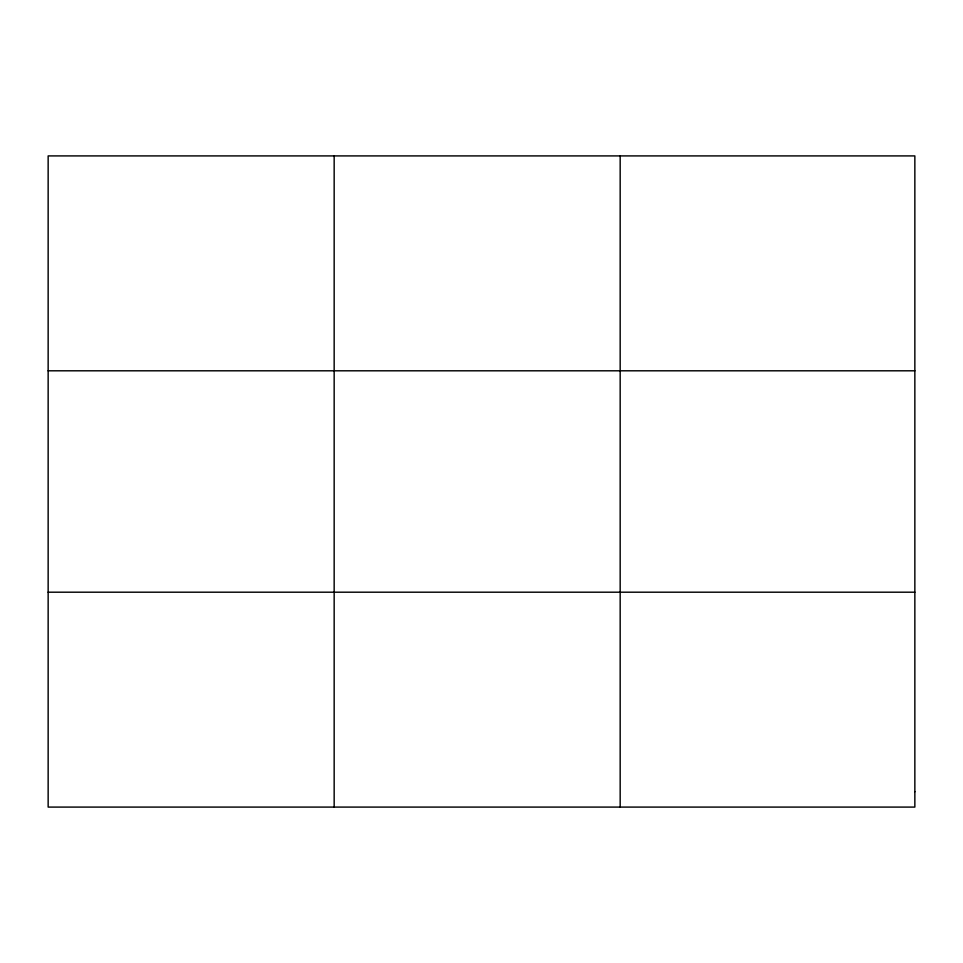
<?xml version="1.0" encoding="UTF-8"?>
<svg xmlns="http://www.w3.org/2000/svg" width="963" height="963" viewBox="0 0 963 963"><rect width="100%" height="100%" fill="white"/><g stroke="black" fill="none" stroke-linecap="round" stroke-linejoin="round"><path stroke-width="1.44" d="M334.161 155.91L334.161 807.09M620.172 155.91L620.172 807.09M48.15 370.803L914.85 370.803M48.15 592.197L914.85 592.197M914.85 791.742L914.85 807.09L48.15 807.09L48.15 155.91L914.85 155.91L914.85 791.742"/></g></svg>
